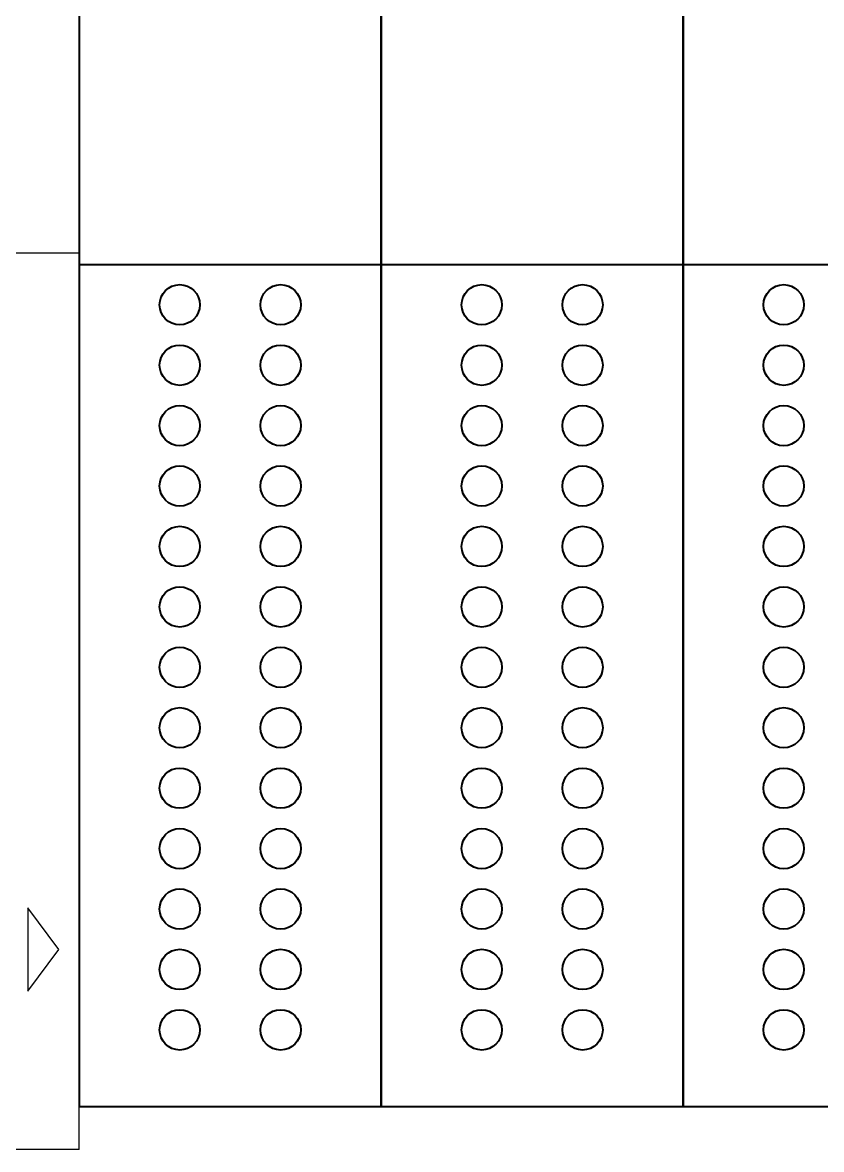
# Model space of a CAD drawing. Header units: millimetres. Extents: x 6750 to 121550, y -28210 to 66060.
# Drawn here: x 38638.8 to 38678.5, y 64474.1 to 64530 of the extents above; entities that cross this region are included whole.
import ezdxf

# ---------------------------------------------------------------- set-up
doc = ezdxf.new("R2010")
doc.units = ezdxf.units.MM
doc.linetypes.add('SLD-Solid', pattern=[0])
doc.layers.add('10000_FRONT', color=7, linetype='Continuous')
doc.layers.add('DN.1. NET LIEN MANH', color=7, linetype='Continuous', lineweight=40)

# ---------------------------------------------------------------- blocks, each defined once
blk = doc.blocks.new('A$C0C6D7916')
at = {"layer": '10000_FRONT', "linetype": 'Continuous'}
for p, q in [((0, 0), (0, 117.137)), ((0, 44.5), (-7, 44.5)), ((-1, 9.926), (-2.55, 12)), ((-2.55, 12), (-2.55, 7.851)), ((-2.55, 7.851), (-1, 9.926)), ((0, 0), (-42, 0))]:
    blk.add_line(p, q, dxfattribs=at)
blk = doc.blocks.new('A$C039E768D')
at = {"color": 7, "linetype": 'SLD-Solid', "lineweight": 25}
blk.add_open_spline([(-15, 0), (-15, 20.382), (-15, 40.727), (-15, 60.997)], degree=3, dxfattribs=at)
at = {"layer": 'DN.1. NET LIEN MANH'}
for points in [[(0, 73.2), (0, 0)], [(-15, 0), (0, 0)]]:
    blk.add_lwpolyline(points, dxfattribs=at)
blk = doc.blocks.new('A$C00790B90')
at = {"layer": 'DN.1. NET LIEN MANH'}
blk.add_lwpolyline([(0, 115), (0, 0), (15, 0), (15, 115)], close=True, dxfattribs=at)
for centre in [(5, 39.8), (10.01, 39.8), (5, 36.8), (10.01, 36.8), (5, 33.8), (10.01, 33.8), (5, 30.8), (10.01, 30.8), (5, 27.8), (10.01, 27.8), (5, 24.8), (10.01, 24.8), (5, 21.8), (10.01, 21.8), (5, 18.8), (10.01, 18.8), (5, 15.8), (10.01, 15.8), (5, 12.8), (10.01, 12.8), (5, 9.8), (10.01, 9.8), (5, 6.8), (10.01, 6.8), (5, 3.8), (10.01, 3.8)]:
    blk.add_circle(centre, 1, dxfattribs=at)
blk.add_blockref('A$C039E768D', (15, 41.8), dxfattribs=at)

msp = doc.modelspace()

# ---------------------------------------------------------------- block references
at = {"layer": 'DN.1. NET LIEN MANH'}
for name, p in [('A$C0C6D7916', (38641.626, 64474.092)), ('A$C00790B90', (38641.626, 64476.229)), ('A$C00790B90', (38656.626, 64476.229)), ('A$C00790B90', (38671.626, 64476.229))]:
    msp.add_blockref(name, p, dxfattribs=at)

doc.saveas('drawing.dxf')
